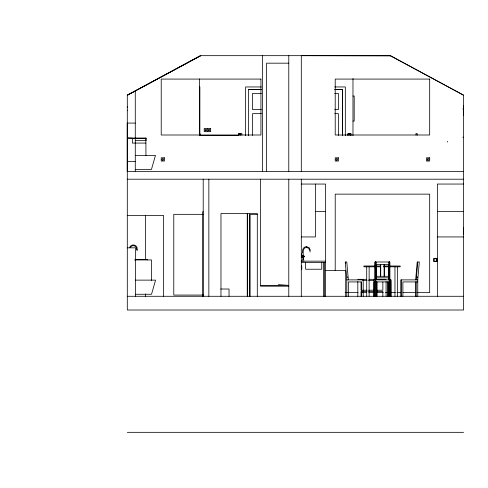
<?xml version="1.0" encoding="UTF-8"?>
<svg xmlns="http://www.w3.org/2000/svg" width="488" height="488" viewBox="0 0 488 488"><rect width="100%" height="100%" fill="white"/><g stroke="black" fill="none" stroke-linecap="round" stroke-linejoin="round"><path stroke-width="0.73" d="M415.648 279.874L417.216 261.995L419.32 261.995L417.759 279.874L417.759 296.283M417.374 264.563L417.484 263.276M416.215 279.874L417.783 261.995M417.551 277.825L417.643 276.8M303.133 255.804L302.926 255.376L302.743 255.804L303.365 255.541L302.847 255.804M303.139 259.439L303.615 258.994L303.139 258.542L303.499 258.713L303.17 259.439L302.401 259.268L302.401 258.713M303.292 257.457L303.432 256.743L302.353 256.743L302.664 257.469L303.414 257.298M303.237 257.469L303.682 257.017L303.207 256.572M306.488 246.629C303.249 246.647 302.005 250.185 302.536 252.924M306.494 247.386C302.115 247.703 303.341 253.296 303.286 256.194M288.786 63.178L266.582 63.178L266.582 171.532M199.47 86.956L199.873 86.956L199.873 135.78M261.434 86.956L245.635 86.956L245.635 135.719M334.786 86.956L345.321 86.956L345.321 135.719M261.385 89.377L248.459 89.377L248.459 135.78M334.89 89.377L342.497 89.377L342.497 135.78M248.514 89.42L261.409 89.42M334.829 89.42L342.411 89.42L342.411 135.121M261.476 93.458L252.552 93.458L252.552 109.605L261.476 109.605M334.658 93.458L338.379 93.458L338.379 109.605L334.658 109.605M352.976 96.038L354.19 96.038L354.19 121.067L352.976 121.067M127.301 107.043L127.789 107.043M462.789 108.958L463.594 108.958M127.301 110.276L127.789 110.276M261.476 113.643L252.552 113.643L252.552 135.42M334.658 113.643L338.379 113.643L338.379 135.42M135.28 123.086L127.203 123.086L127.203 171.495L463.6 171.532M199.47 133.584L199.958 133.584L199.958 135.518M199.47 135.359L238.229 135.359M462.789 137.219L463.594 137.219M127.301 138.025L146.077 138.025L146.077 140.648L135.28 140.648M132.352 138.476L145.875 138.476M145.875 143.069L132.352 143.069L132.352 138.226L127.502 138.025M127.301 144.893L127.789 144.893M127.301 148.12L127.789 148.12M135.28 155.385L155.465 155.385L151.426 169.513L135.28 169.513M127.301 161.443L135.28 161.443M127.301 179.206L463.594 179.206M301.31 184.055L325.533 184.055L325.533 296.283M463.594 184.049L437.358 184.049L437.358 296.283M437.358 211.499L463.594 211.499M315.449 211.505L325.533 211.505M203.203 211.701L202.801 211.701L202.801 296.283M203.594 214.33L173.777 214.33L173.777 295.069L203.594 295.069M257.67 214.531L250.076 214.531L250.076 296.283M127.301 215.537L163.639 215.537L163.639 296.283M301.322 236.942L315.449 236.942L315.449 184.055M437.358 236.936L463.594 236.936M127.301 247.837L135.377 247.837L135.377 296.283M137.293 250.063L136.542 250.063L136.298 247.623A3.209 3.203 0 0 0 130.375 247.623M309.697 251.796L310.447 251.796M301.303 253.894L301.785 253.888L301.785 257.121L301.303 257.121M301.303 254.291L301.785 254.291M301.303 256.712L301.785 256.712M135.011 259.543L147.492 259.543L147.492 259.945M134.682 259.945L151.524 259.945L151.524 280.386M301.828 260.903L304.067 260.903M301.31 261.159L325.533 261.159M301.31 262.373L325.533 262.373M375.845 264.563L389.027 264.563M301.303 266.003L301.785 266.003L301.785 269.236L301.303 269.236M380.53 266.003L363.877 266.003L363.877 266.808L380.53 266.808M383.562 266.003L400.215 266.003L400.215 266.808L383.562 266.808M325.221 270.444L345.711 270.444L345.711 296.283M375.845 276.293L389.027 276.293M375.845 277.825L389.027 277.825M357.826 279.325L366.75 279.325M368.977 279.325L386.081 279.325M348.353 279.874L346.791 261.995L345.254 261.995L346.815 279.874L363.225 279.874L363.225 296.283M417.759 279.874L400.782 279.874L400.782 296.283M135.377 280.13L155.562 280.13L151.524 294.264L135.377 294.264M362.56 280.539L367.067 280.539M368.568 280.539L373.832 280.539M375.546 281.924L374.003 281.924L374.003 296.283M376.156 281.924L388.533 281.924M389.143 281.924L390.687 281.924L390.687 296.283M417.759 281.924L402.887 281.924L402.887 296.283M260.531 285.382L288.786 285.382L278.404 284.62M288.786 286.188L260.531 286.188L260.531 179.206M220.747 289.012L229.037 289.012L229.037 296.283M367.067 290.226L361.053 290.226L361.053 282.027M368.568 290.226L373.832 290.226M376.84 290.226L382.854 290.226L382.854 282.027M367.067 291.434L361.053 291.434L361.053 296.283M368.568 291.434L373.832 291.434M376.84 291.434L382.854 291.434L382.854 296.283M345.12 292.647L358.07 292.647M361.12 292.647L366.451 292.647M368.739 292.647L374.07 292.647M376.358 292.647L383.214 292.647M385.496 292.647L388.546 292.647M390.833 292.647L395.402 292.647M396.927 292.647L400.733 292.647M403.021 292.647L415.971 292.647M417.496 292.647L429.684 292.647L429.684 194.139L335.213 194.139L335.213 270.675M127.301 296.283L463.594 296.283M127.301 432.331L463.594 432.331M390.479 55.87L301.303 55.669L301.303 171.532M306.494 246.629L309.294 247.788L310.447 250.551M306.488 247.386L308.751 248.325L309.697 250.625M390.107 55.669L463.6 95.16L463.594 310.008L127.301 310.008L127.301 95.16L200.794 55.669L127.301 95.233L200.373 55.669L390.522 55.669L463.594 95.233M347.7 276.8L347.791 277.825M345.638 261.995L345.748 263.276M417.246 135.097L417.155 133.584L415.947 133.584L416.032 135.078M241.92 135.097L241.828 133.584L238.364 133.584L238.364 135.518M240.614 133.584L240.706 135.078M463.393 105.487L463.393 115.577M463.393 227.652L463.393 234.514M447.447 141.258L447.447 142.063M416.215 281.924L416.215 296.283M415.648 281.924L415.648 296.283M401.35 279.874L401.35 296.283M397.391 266.808L397.391 296.283M394.963 266.808L394.963 296.283M390.986 296.283L390.986 279.874L373.887 279.874L373.887 296.283M390.803 279.874L390.864 296.283M389.827 279.874L389.827 261.995L375.046 261.995L375.046 279.874M389.705 261.995L389.705 279.874M389.644 261.995L389.644 279.874M389.644 281.924L389.644 296.283M389.522 261.995L389.522 296.283M389.058 264.234L389.058 276.147M389.058 277.642L389.058 279.874M388.936 264.234L388.875 276.147M388.875 277.642L388.936 279.874M388.753 261.995L388.753 279.874M388.161 281.924L388.161 296.283M388.1 281.924L388.1 296.283M387.978 281.924L387.978 296.283M386.081 281.539L386.081 296.283M384.318 264.563L384.318 276.293M384.141 264.563L384.141 276.293M380.731 264.563L380.731 276.293M380.548 264.563L380.548 276.293M376.889 281.924L376.889 296.283M376.773 281.924L376.773 296.283M376.712 281.924L376.712 296.283M376.59 281.924L376.59 296.283M376.12 264.234L376.12 276.147M376.12 277.642L376.12 279.874M375.998 279.874L375.937 261.995L375.906 264.563M375.906 276.293L375.906 277.825M375.815 264.234L375.815 276.147M375.815 277.642L375.815 279.874M375.351 261.995L375.351 279.874M375.229 261.995L375.229 279.874M375.168 261.995L375.168 296.283M375.046 281.924L375.046 296.283M369.129 266.808L369.129 296.283M366.708 266.808L366.708 296.283M361.687 296.283L361.687 281.924L348.353 281.924L348.353 296.283M357.826 281.539L357.826 296.283M352.976 78.537L352.976 135.707M351.043 135.524L351.043 133.584L347.81 133.584L347.81 135.524M350.64 135.2L350.64 133.993L348.219 133.993L348.219 135.2M349.426 133.993L349.426 135.2M346.815 279.874L346.815 296.283M324.325 262.373L324.325 296.283M323.678 262.373L323.678 296.283M321.781 262.629L321.781 269.236L305.634 269.236L305.634 262.629M301.627 254.699L301.627 256.316M301.627 266.814L301.627 268.424M301.303 179.206L301.31 296.283M288.786 55.669L288.786 171.532M288.786 179.206L288.786 296.283M262.55 55.669L262.55 171.532M257.298 296.283L257.298 213.518L220.966 213.518L220.966 296.283M249.685 214.122L249.667 296.283M247.611 213.518L247.611 296.283M247.245 213.226L247.245 296.283M239.98 135.2L239.98 133.987L238.766 133.987L238.766 135.2M208.852 179.206L208.852 296.283M207.449 128.448L207.449 131.675M203.203 179.206L203.203 296.283M199.47 78.928L199.47 135.518M145.875 138.025L145.955 155.696M145.473 215.537L145.473 259.72M145.473 293.996L145.473 296.283M137.287 250.063L136.994 247.337A3.959 3.959 0 0 0 129.68 247.337M135.28 90.914L135.28 171.495M301.682 256.206L301.694 256.773L301.682 256.206M304.012 256.206L304.024 256.773L304.012 256.206M301.852 256.145L301.858 256.773L301.852 256.145M304.183 256.145L304.189 256.773L304.183 256.145M302.719 256.499L303.103 256.773L302.719 256.499M303.194 257.188L302.56 257.188L303.194 257.188M260.934 79.08L161.217 79.08L161.217 134.999L260.934 134.999L260.934 79.08M429.684 79.08L335.213 79.08L335.213 134.999L429.684 134.999L429.684 79.08M210.676 128.448L204.216 128.448L204.216 131.675L210.676 131.675L210.676 128.448M164.456 157.807L161.223 157.807L161.223 161.04L164.456 161.04L164.456 157.807M338.452 157.807L335.225 157.807L335.225 161.04L338.452 161.04L338.452 157.807M429.702 157.807L426.469 157.807L426.469 161.04L429.702 161.04L429.702 157.807M436.949 258.329L433.722 258.329L433.722 261.562L436.949 261.562L436.949 258.329M436.546 258.731L434.125 258.731L434.125 261.153L436.546 261.153L436.546 258.731M208.492 130.631A0.805 0.805 0 0 0 209.846 130.272A0.805 0.805 0 0 0 208.852 129.283A0.805 0.805 0 0 0 208.492 130.631M205.265 130.631A0.805 0.805 0 0 0 206.613 130.272A0.805 0.805 0 0 0 205.625 129.283A0.805 0.805 0 0 0 205.265 130.631M162.266 159.997A0.805 0.805 0 0 0 163.62 159.631A0.805 0.805 0 0 0 162.632 158.643A0.805 0.805 0 0 0 162.266 159.997M427.512 159.997A0.805 0.805 0 0 0 428.867 159.631A0.805 0.805 0 0 0 427.878 158.643A0.805 0.805 0 0 0 427.512 159.997M336.269 159.997A0.805 0.805 0 0 0 337.617 159.631A0.805 0.805 0 0 0 336.629 158.643A0.805 0.805 0 0 0 336.269 159.997"/></g></svg>
